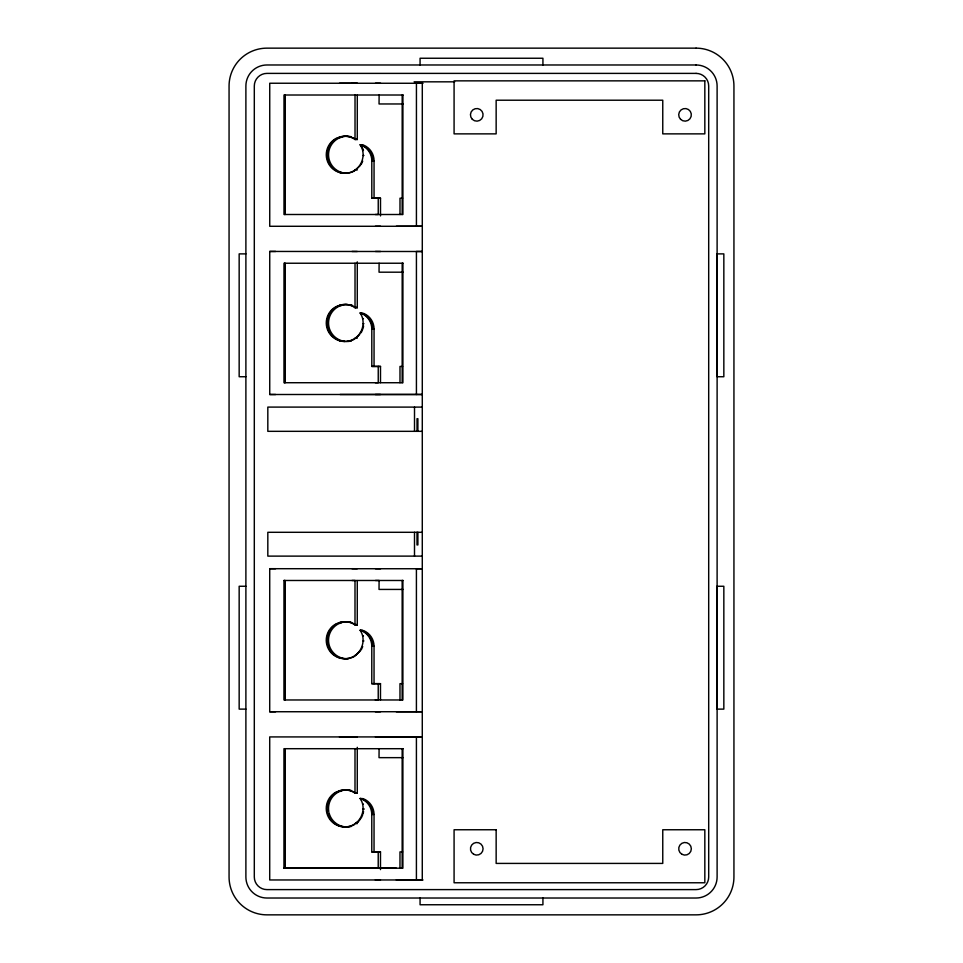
<?xml version="1.0" encoding="UTF-8"?>
<svg xmlns="http://www.w3.org/2000/svg" width="963" height="963" viewBox="0 0 963 963"><rect width="100%" height="100%" fill="white"/><g stroke="black" fill="none" stroke-linecap="round" stroke-linejoin="round"><path stroke-width="1.44" d="M396.311 711.741L422.276 711.729L269.712 711.741L269.724 568.7L275.611 568.7M340.047 394.493L422.288 394.481L269.736 394.505L269.736 251.451L275.635 251.451M402.895 748.708L402.895 868.193L283.965 868.193L283.965 748.696L403.076 748.708M284.699 699.969L284.711 580.484L283.977 580.484L283.965 699.969L402.895 699.969L402.895 580.484L402.161 580.484L402.161 699.969M284.699 748.696L284.699 868.193L283.965 868.193M284.711 382.72L284.723 263.236M284.723 214.496L284.723 95.012M285.048 748.696L285.048 868.193L396.311 868.193M285.048 699.969L285.048 580.484M285.06 382.72L285.06 263.236M285.06 214.496L285.072 95.012M357.273 747.324L357.273 793.211L354.998 793.211L354.998 748.708M357.273 580.581L357.273 624.999L354.998 624.987L354.998 580.484L351.976 580.484M357.285 261.864L357.285 307.751L355.022 307.751L355.022 263.236M357.297 95.12L357.285 139.527L355.022 139.527L355.022 95.012M380.481 869.613L380.493 851.894L371.778 851.894L371.778 814.433A16.828 16.768 90 0 0 361.438 798.881L360.09 798.471C366.145 807.018 362.557 819.814 353.505 824.701A18.514 18.441 90 0 1 328.491 817.298A18.514 18.441 90 0 1 335.87 792.188L340.36 790.454A18.514 18.441 90 0 1 354.3 792.645L354.998 793.211M380.481 699.92L380.493 683.67L371.778 683.67L371.79 646.209A16.828 16.768 90 0 0 361.438 630.657L360.09 630.247C366.145 638.794 362.57 651.602 353.505 656.477A18.514 18.441 90 0 1 328.491 649.074A18.514 18.441 90 0 1 335.87 623.964L340.36 622.23A18.514 18.441 90 0 1 354.312 624.433L354.998 624.987M380.493 382.672L380.505 366.434L371.802 366.434L371.802 328.961A16.828 16.768 90 0 0 361.45 313.42L360.102 312.999C366.157 321.558 362.582 334.354 353.517 339.241A18.514 18.441 90 0 1 328.503 331.838A18.514 18.441 90 0 1 335.882 306.728L340.372 304.982A18.514 18.441 90 0 1 354.324 307.185L355.022 307.751M380.505 215.929L380.505 198.209L371.802 198.209L371.802 160.737A16.828 16.768 90 0 0 361.45 145.196L360.102 144.787C366.157 153.334 362.582 166.13 353.529 171.017A18.514 18.441 90 0 1 328.515 163.614A18.514 18.441 90 0 1 335.882 138.503L340.384 136.77A18.514 18.441 90 0 1 354.324 138.961L355.022 139.527M374.041 851.894L374.041 814.433A16.828 16.768 90 0 0 363.689 798.881L360.09 798.471M374.041 683.67L374.041 646.209A16.828 16.768 90 0 0 363.689 630.657L360.09 630.247M374.053 366.434L374.053 328.961A16.828 16.768 90 0 0 363.713 313.42L360.102 312.999M374.053 198.209L374.053 160.737A16.828 16.768 90 0 0 363.713 145.196L360.102 144.787M371.802 366.434L378.242 366.421L378.242 382.72L375.365 382.732M371.802 198.209L378.242 198.197L378.242 214.496L375.365 214.508M371.778 851.894L378.23 851.882L378.218 868.181L375.353 868.205M371.778 683.67L378.23 683.658L378.23 699.957L375.353 699.981M399.994 214.508L400.006 198.209L402.594 198.209M399.97 868.193L399.982 851.894L402.582 851.894M399.982 699.969L399.982 683.67L402.582 683.67M399.994 382.732L399.994 366.434L402.594 366.434M402.161 868.193L402.161 748.708M402.173 382.732L402.185 263.236M402.173 214.508L402.185 95.024M402.919 263.236L402.907 382.732L283.977 382.72L283.989 263.236L403.1 263.236M402.919 95.024L402.907 214.508L283.989 214.496L283.989 95.012L403.1 95.012M414.499 556.12L414.499 532.298M414.511 431.328L414.511 407.108M423.01 879.965L269.712 879.965L269.712 736.924L416.413 736.924L416.413 879.977L422.276 879.941L422.3 83.275L416.437 83.239L416.425 226.281L269.736 226.281L269.736 83.239L423.034 83.275M416.413 711.753L416.413 568.7L422.276 568.748L269.724 568.7M416.425 394.505L416.425 251.463L422.3 251.499L269.736 251.451M417.003 532.298L417.003 544.926L417.894 544.926L417.894 532.298M417.015 431.328L417.015 418.7L417.894 418.7L417.894 431.328M379.121 95.012L379.049 103.968L403.088 103.968M379.109 263.236L379.049 272.192L403.088 272.192M379.097 748.708L379.025 757.652L403.064 757.652M363.195 328.214L363.557 325.951M363.183 813.687L363.533 811.424M361.245 164.408L362.714 161.098M362.714 329.322L361.245 332.632L360.451 332.632M361.233 649.881L362.702 646.57M361.221 818.105L362.69 814.782M360.487 165.347L354.336 171.017A18.514 18.441 90 0 1 329.31 163.614A18.514 18.441 90 0 1 336.689 138.503L341.191 136.758A18.514 18.441 90 0 1 355.13 138.961L355.829 139.527M346.247 341.48A18.514 18.441 90 0 0 354.324 339.241L359.729 334.51M360.475 650.819L354.312 656.477A18.514 18.441 90 0 1 349.822 658.223M354.998 823.618L358.2 821.86L360.475 819.044M339.289 791.742L342.635 790.454A18.514 18.441 90 0 1 347.414 789.937M396.323 226.281L422.3 226.257L416.425 226.281M396.311 879.965L422.276 879.941M375.365 226.293L380.493 226.269M375.365 394.505L380.493 394.493M375.353 711.753L380.481 711.729M375.341 879.977L380.469 879.953M414.114 81.831L454.705 81.831M339.482 83.263L357.297 83.275L351.989 83.239M339.325 137.167L341.588 137.179M371.802 160.737L374.053 160.737M355.022 169.921L357.285 169.921M339.494 172.509L341.757 172.521M245.89 253.883L239.161 253.883L239.161 376.738L245.89 376.738M339.325 305.391L341.588 305.391M371.802 328.961L374.053 328.961M355.022 338.145L357.285 338.145M339.482 340.733L341.757 340.733M269.736 394.505L275.623 394.505M422.288 407.108L267.822 407.096L267.822 431.328L422.288 431.328M422.288 532.298L267.822 532.298L267.822 556.12L422.288 556.12M375.438 580.484L379.097 580.484L379.025 589.428L403.076 589.428M283.977 580.484L403.088 580.484M245.89 586.262L239.161 586.262L239.161 709.117L245.89 709.117M339.301 622.64L341.576 622.64M371.79 646.209L374.041 646.209M355.01 655.394L355.804 655.394M339.47 657.982L341.745 657.982M269.712 711.741L275.611 711.741M339.458 736.96L357.273 736.96L351.976 736.924M339.301 790.864L341.576 790.864M371.778 814.433L374.041 814.433M355.804 823.618L357.273 823.618M339.47 826.206L341.745 826.206M360.92 145.907L361.703 145.907L360.896 144.787L362.244 145.196A16.828 16.768 90 0 1 372.597 160.737M362.654 150.421L363.436 150.421L362.136 147.038M363.123 155.476L363.918 155.476M360.92 314.131L361.703 314.131L360.896 313.011L362.244 313.42A16.828 16.768 90 0 1 372.585 328.961M362.642 318.633L363.436 318.645M363.123 323.688L363.918 323.688M357.429 336.4L358.224 336.4M360.896 631.367L361.691 631.367L360.884 630.247L362.232 630.657A16.828 16.768 90 0 1 372.573 646.209M362.63 635.881L363.424 635.881M363.111 640.937L363.906 640.937M360.896 799.591L361.691 799.591L360.872 798.471L362.22 798.881A16.828 16.768 90 0 1 372.573 814.433M362.63 804.105L363.424 804.105M363.135 808.908L363.93 808.908M363.111 809.161L363.894 809.161M357.417 821.86L358.2 821.86M378.242 198.197L380.505 198.209M378.242 366.421L380.505 366.434M378.23 683.658L380.493 683.67M378.23 851.882L380.493 851.894M375.45 83.239L380.578 83.275M375.45 251.463L380.578 251.499M375.438 568.712L380.566 568.748M416.413 736.924L422.276 736.972L375.426 736.924M351.989 251.463L357.285 251.499M351.976 568.7L357.273 568.748M356.599 138.961L357.285 139.527M356.587 307.185L357.285 307.751M355.816 307.751L355.13 307.185A18.514 18.441 90 0 0 341.179 304.982L336.689 306.728A18.514 18.441 90 0 0 345.055 341.492M356.575 624.433L357.273 624.999M355.804 624.987L355.118 624.433A18.514 18.441 90 0 0 341.167 622.23L336.677 623.964A18.514 18.441 90 0 0 348.642 658.463M356.575 792.657L357.273 793.211M362.413 144.799L363.22 145.919M362.389 630.259L363.207 631.391M362.389 798.483L363.207 799.615M542.927 64.978L542.927 58.249L420.073 58.249L420.073 64.978M542.927 898.022L542.927 904.751L420.073 904.751L420.073 898.022M354.312 824.701A18.514 18.441 90 0 1 329.298 817.298A18.514 18.441 90 0 1 336.677 792.188L341.167 790.454A18.514 18.441 90 0 1 350.713 790.695M351.844 791.068A18.514 18.441 90 0 1 355.106 792.645M351.278 826.447A18.514 18.441 90 0 1 329.033 812.796M328.792 811.604A18.514 18.441 90 0 1 338.133 792.188M348.618 790.009A18.514 18.441 90 0 1 351.014 790.382M348.907 658.632A18.514 18.441 90 0 1 338.145 623.964L342.635 622.23A18.514 18.441 90 0 1 351.014 622.17M346.511 173.268A18.514 18.441 90 0 1 338.157 138.503L342.647 136.77A18.514 18.441 90 0 1 351.026 136.698M345.32 341.42A18.514 18.441 90 0 1 338.157 306.728L342.647 304.982A18.514 18.441 90 0 1 347.438 304.477M349.834 304.693A18.514 18.441 90 0 1 352.193 305.223M351.302 340.974A18.514 18.441 90 0 1 347.715 341.48M717.11 586.262L717.11 709.117L723.839 709.117L723.839 586.262L717.11 586.262M717.11 253.883L717.11 376.738L723.839 376.738L723.839 253.883L717.11 253.883M696.068 48.15L266.932 48.15A37.87 37.87 0 0 0 229.062 86.02L229.062 876.98A37.87 37.87 0 0 0 266.932 914.85L696.068 914.85A37.87 37.87 0 0 0 733.938 876.98L733.938 86.02A37.87 37.87 0 0 0 696.068 48.15M696.068 64.978L266.932 64.978A21.042 21.042 0 0 0 245.89 86.02L245.89 876.98A21.042 21.042 0 0 0 266.932 898.022L696.068 898.022A21.042 21.042 0 0 0 717.11 876.98L717.11 86.02A21.042 21.042 0 0 0 696.068 64.978M696.068 73.393L266.932 73.393A12.627 12.627 0 0 0 254.304 86.02L254.304 876.98A12.627 12.627 0 0 0 266.932 889.607L696.068 889.607A12.627 12.627 0 0 0 708.696 876.98L708.696 86.02A12.627 12.627 0 0 0 696.068 73.393M704.832 80.856L454.079 80.856L454.079 133.869L496.15 133.869L496.15 100.212L662.761 100.212L662.761 133.869L704.832 133.869L704.832 80.856M496.15 829.757L454.079 829.757L454.079 882.77L704.832 882.77L704.832 829.757L662.761 829.757L662.761 863.414L496.15 863.414L496.15 829.757M472.303 119.304A6.308 6.308 0 0 0 482.86 116.475A6.308 6.308 0 0 0 475.132 108.735A6.308 6.308 0 0 0 472.303 119.304M680.564 119.304A6.308 6.308 0 0 0 691.121 116.475A6.308 6.308 0 0 0 683.393 108.735A6.308 6.308 0 0 0 680.564 119.304M473.615 854.253A6.308 6.308 0 0 0 483.077 848.788A6.308 6.308 0 0 0 473.615 843.323A6.308 6.308 0 0 0 473.615 854.253M681.864 854.253A6.308 6.308 0 0 0 691.338 848.788A6.308 6.308 0 0 0 681.864 843.323A6.308 6.308 0 0 0 681.864 854.253"/></g></svg>
